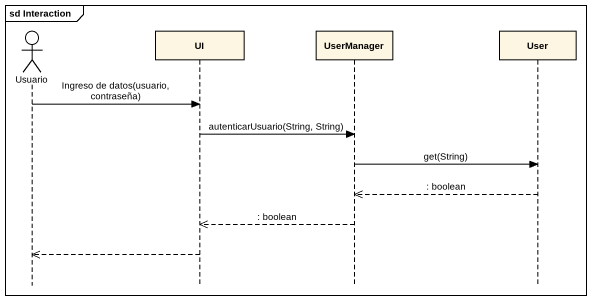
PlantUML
@startuml
mainframe sd Interaction
hide footbox
actor Usuario
participant UI
participant UserManager
participant User

Usuario -> UI : Ingreso de datos(usuario, contraseña)
UI -> UserManager : autenticarUsuario(String, String)
UserManager -> User : get(String)
User -->> UserManager : : boolean
UserManager -->> UI : : boolean
UI -->> Usuario
@enduml
